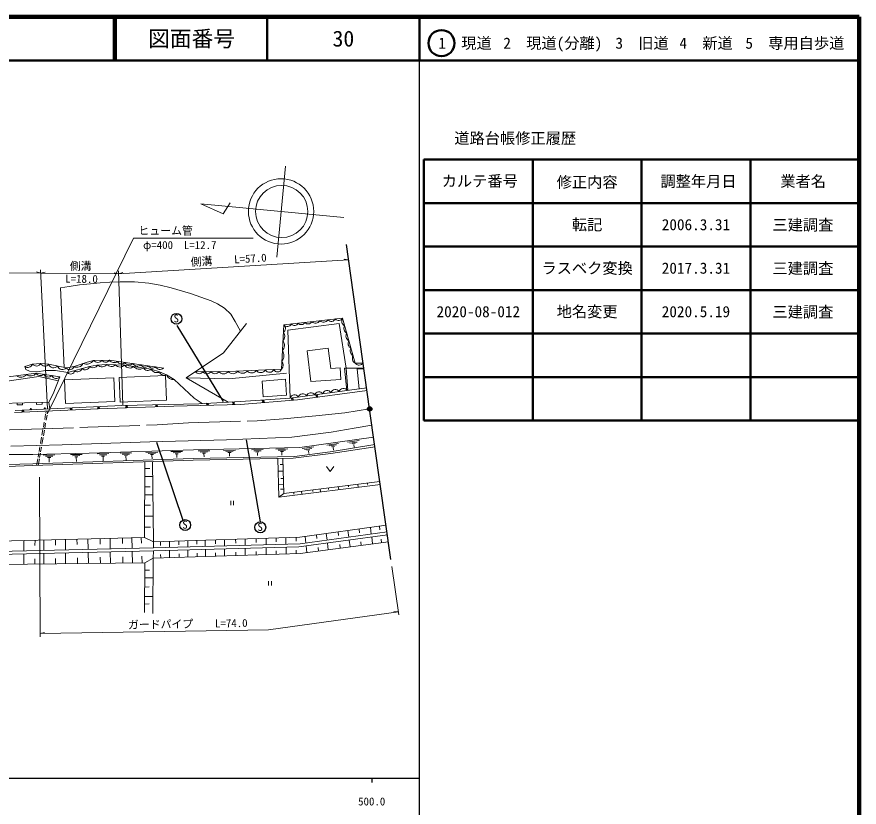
# Model space of a CAD drawing. Units: millimetres, scale not verified. Extents: x 40000 to 680000, y 20000 to 380000.
# Drawn here: x 486469 to 680000, y 198357 to 380000 of the extents above; entities that cross this region are included whole.
import ezdxf
from ezdxf.enums import TextEntityAlignment as Align

# ---------------------------------------------------------------- set-up
doc = ezdxf.new("R2010")
doc.units = ezdxf.units.MM
doc.header["$LTSCALE"] = 1000
doc.header["$PDMODE"] = 32
doc.header["$PDSIZE"] = 500
doc.linetypes.add('CHAIN', pattern=[18.5, 12, -1.5, 3.5, -1.5])
for name, color, linetype, lineweight in [('M-BGD', 7, 'Continuous', 13), ('M-BMK', 2, 'CHAIN', 13), ('M-BMK-SRVR', 3, 'Continuous', 25), ('M-STR-HTXT', 7, 'Continuous', 13), ('M-TTL', 2, 'Continuous', 140), ('M-TTL-BAND', 7, 'Continuous', 25), ('M-TTL-FRAM', 2, 'Continuous', 50), ('M-TTL-LINE', 7, 'Continuous', 50)]:
    doc.layers.add(name, color=color, linetype=linetype, lineweight=lineweight)
doc.layers.add('M-OTRS', color=6, linetype='Continuous')
doc.layers.add('M-TTL-TXT', color=7, linetype='Continuous')
doc.styles.add('ＭＳ ゴシック', font='')
doc.styles.get('ＭＳ ゴシック').set_extended_font_data('MS Gothic')

msp = doc.modelspace()

# ---------------------------------------------------------------- linework, layer by layer
at = {"layer": 'M-BGD'}
for p, q in [((546175, 324791), (548160, 345697)), ((561602, 333874), (528721, 336996)), ((528721, 336996), (533898, 334690)), ((533898, 334690), (535492, 337233)), ((496471, 317684), (498476, 318020)), ((497362, 299412), (496471, 317684)), ((498476, 318020), (500902, 318399)), ((500902, 318399), (503369, 318665)), ((503369, 318665), (505584, 318875)), ((505584, 318875), (507855, 319029)), ((507855, 319029), (510225, 319114)), ((510225, 319114), (513519, 319100)), ((513519, 319100), (516772, 318819)), ((516772, 318819), (519366, 318356)), ((519366, 318356), (521889, 317754)), ((521889, 317754), (526376, 316394)), ((526376, 316394), (531086, 314739)), ((531086, 314739), (532573, 314052)), ((532573, 314052), (534199, 313029)), ((534199, 313029), (535615, 311641)), ((535615, 311641), (536652, 309987)), ((536652, 309987), (537868, 307786)), ((547794, 309205), (561276, 310737)), ((561276, 310737), (564210, 300413)), ((539244, 309533), (533931, 302788)), ((547263, 299004), (547794, 309205)), ((548733, 307988), (560530, 309544)), ((549288, 292379), (548733, 307988)), ((560530, 309544), (562109, 299271)), ((533931, 302788), (525393, 297018)), ((558000, 303816), (553205, 303214)), ((553205, 303214), (554015, 296168)), ((558618, 299202), (558000, 303816)), ((488288, 299649), (490064, 300204)), ((490064, 300204), (491925, 300347)), ((491925, 300347), (493781, 300163)), ((493781, 300163), (497836, 299312)), ((499623, 299628), (502631, 300658)), ((502631, 300658), (504088, 301020)), ((504088, 301020), (507726, 301074)), ((507152, 300111), (504818, 299964)), ((511234, 299960), (507152, 300111)), ((507726, 301074), (520254, 299249)), ((564210, 300413), (566036, 300437)), ((473149, 295768), (490909, 298104)), ((488499, 298955), (488288, 299649)), ((489382, 298576), (488499, 298955)), ((491127, 298408), (489382, 298576)), ((490909, 298104), (496380, 297263)), ((493062, 298681), (491127, 298408)), ((495312, 298744), (493062, 298681)), ((498150, 298219), (495312, 298744)), ((497836, 299312), (499623, 299628)), ((503198, 299649), (498150, 298219)), ((504818, 299964), (503198, 299649)), ((511234, 299960), (517355, 299017)), ((519242, 298382), (517355, 299017)), ((520887, 297687), (519242, 298382)), ((527504, 298445), (535023, 298478)), ((535023, 298478), (547263, 299004)), ((535179, 296796), (548408, 298114)), ((560786, 299299), (558618, 299202)), ((560931, 296616), (560786, 299299)), ((561776, 299271), (562288, 294093)), ((561776, 299271), (566201, 299271)), ((562109, 299271), (562496, 294121)), ((564674, 299094), (566226, 299094)), ((564674, 299094), (565098, 294464)), ((491540, 297352), (477934, 295312)), ((496031, 296380), (491540, 297352)), ((494837, 293367), (496380, 297263)), ((497430, 296610), (508742, 297068)), ((497430, 296610), (497652, 291141)), ((508742, 297068), (508963, 291599)), ((509991, 297118), (520639, 297549)), ((509991, 297118), (510221, 291440)), ((520639, 297549), (520869, 291871)), ((522621, 296658), (520887, 297687)), ((527242, 292385), (522621, 296658)), ((525393, 297018), (534993, 291430)), ((525393, 297018), (535179, 296796)), ((548208, 296700), (542825, 296258)), ((542825, 296258), (543098, 292662)), ((548461, 293061), (548208, 296700)), ((554015, 296168), (560931, 296616)), ((549288, 292379), (566849, 294695)), ((493787, 291428), (494837, 293367)), ((529051, 291124), (527242, 292385)), ((537839, 291576), (549288, 292379)), ((543098, 292662), (548461, 293061)), ((550934, 291984), (566935, 294089)), ((482563, 291142), (493787, 291428)), ((486050, 289532), (510574, 290700)), ((486511, 291241), (486523, 290808)), ((486523, 290808), (487776, 290841)), ((487765, 291275), (487776, 290841)), ((490999, 291355), (491010, 290922)), ((491010, 290922), (492264, 290956)), ((492252, 291389), (492264, 290956)), ((493787, 291428), (494061, 289914)), ((497652, 291141), (508963, 291599)), ((522576, 290522), (505126, 289928)), ((510221, 291440), (520869, 291871)), ((510574, 290700), (528309, 291086)), ((537840, 290911), (522576, 290522)), ((528309, 291086), (537839, 291576)), ((537840, 290911), (550934, 291984)), ((485942, 289064), (505126, 289928)), ((492879, 287491), (493081, 288645)), ((493131, 288926), (493212, 289391)), ((493205, 287299), (493406, 288446)), ((493455, 288727), (493574, 289408)), ((492561, 285679), (492769, 286866)), ((492885, 285477), (493089, 286642)), ((492237, 283833), (492473, 285178)), ((492579, 283730), (492796, 284971)), ((549633, 283428), (558654, 284522)), ((558654, 284522), (563954, 285426)), ((563954, 285426), (568061, 286144)), ((491908, 281957), (492159, 283384)), ((492244, 281822), (492500, 283285)), ((517021, 282356), (534665, 282797)), ((534665, 282797), (549633, 283428)), ((551492, 281041), (568448, 283412)), ((562423, 282229), (565105, 282604)), ((485124, 281330), (496858, 281625)), ((491582, 280099), (491771, 281173)), ((491930, 280033), (492112, 281070)), ((496858, 281625), (517021, 282356)), ((527022, 280500), (551492, 281041)), ((545999, 280622), (548707, 280681)), ((552031, 280776), (554713, 281151)), ((552574, 280586), (554243, 280819)), ((557722, 281572), (560404, 281947)), ((558265, 281382), (559934, 281615)), ((568694, 281671), (558490, 280048)), ((568766, 281163), (558589, 279649)), ((558788, 281177), (559487, 281275)), ((559160, 281065), (559251, 280416)), ((562966, 282039), (564634, 282272)), ((563489, 281835), (564188, 281932)), ((563861, 281723), (563952, 281073)), ((454679, 279307), (490154, 279437)), ((503054, 279690), (490154, 279437)), ((491355, 278803), (491525, 279773)), ((491704, 278742), (491876, 279723)), ((492527, 279260), (495235, 279320)), ((493045, 279008), (494729, 279045)), ((493540, 278744), (494246, 278759)), ((498760, 279382), (501467, 279442)), ((499277, 279130), (500961, 279167)), ((499772, 278866), (500478, 278882)), ((500129, 278711), (500149, 277796)), ((503054, 279690), (527022, 280500)), ((504910, 279548), (507617, 279608)), ((505427, 279296), (507111, 279333)), ((505922, 279032), (506628, 279047)), ((506279, 278877), (506299, 277962)), ((510172, 279726), (512879, 279786)), ((510689, 279474), (512373, 279511)), ((511184, 279210), (511890, 279225)), ((511541, 279055), (511561, 278140)), ((516133, 279898), (518840, 279958)), ((516650, 279646), (518334, 279683)), ((517145, 279382), (517851, 279397)), ((517502, 279227), (517585, 278377)), ((521840, 280062), (524547, 280122)), ((522357, 279810), (524041, 279847)), ((522852, 279546), (523558, 279562)), ((523209, 279392), (523223, 278736)), ((550253, 278986), (526985, 278460)), ((528093, 280226), (530800, 280286)), ((528610, 279974), (530294, 280011)), ((529105, 279710), (529811, 279725)), ((529462, 279555), (529476, 278899)), ((533963, 280356), (536670, 280416)), ((534480, 280103), (536164, 280141)), ((534975, 279840), (535681, 279855)), ((535332, 279685), (535346, 279029)), ((540383, 280498), (543090, 280557)), ((540900, 280245), (542584, 280282)), ((541395, 279981), (542101, 279997)), ((541752, 279827), (541766, 279171)), ((546517, 280369), (548201, 280406)), ((547012, 280105), (547718, 280121)), ((547369, 279951), (547383, 279295)), ((558589, 279649), (549940, 278569)), ((558490, 280048), (550253, 278986)), ((553097, 280381), (553796, 280479)), ((553469, 280269), (553560, 279620)), ((484148, 277096), (490151, 277251)), ((484151, 276673), (490171, 276862)), ((526985, 278460), (490151, 277251)), ((526972, 278104), (490171, 276862)), ((491020, 276890), (491293, 278451)), ((491381, 276903), (491641, 278385)), ((493896, 278589), (493917, 277674)), ((515822, 260311), (515840, 277728)), ((517901, 259314), (517650, 277790)), ((549940, 278569), (526972, 278104)), ((546440, 278498), (546666, 269605)), ((547004, 277101), (547624, 277115)), ((547588, 278521), (547793, 270446)), ((515838, 276171), (516994, 276171)), ((547663, 275572), (546515, 275545)), ((557643, 276651), (558484, 275511)), ((559325, 276651), (558484, 275511)), ((515836, 274334), (517697, 274349)), ((547705, 273932), (547144, 273932)), ((547793, 270446), (569889, 273236)), ((515834, 271979), (517121, 271986)), ((547741, 272517), (546593, 272475)), ((546666, 269605), (569987, 272550)), ((547768, 271437), (547060, 271409)), ((551867, 270960), (551970, 270275)), ((554450, 271287), (554496, 270917)), ((556132, 271499), (556251, 270815)), ((558045, 271741), (558107, 271372)), ((560321, 272028), (560415, 271341)), ((562646, 272322), (562681, 271959)), ((564799, 272594), (564885, 271906)), ((567002, 272872), (567048, 272503)), ((515832, 270170), (517753, 270171)), ((547793, 270446), (546666, 269605)), ((550076, 270734), (550131, 270331)), ((515830, 267752), (517147, 267773)), ((535603, 268776), (535603, 267792)), ((536276, 268776), (536276, 267792)), ((515827, 265207), (517821, 265208)), ((515824, 262715), (517189, 262736)), ((551479, 260409), (571319, 263145)), ((551547, 258881), (571533, 261637)), ((560269, 261621), (560382, 260776)), ((562531, 261933), (562732, 260423)), ((565102, 262288), (565215, 261443)), ((567705, 262647), (567907, 261137)), ((569783, 262933), (569896, 262088)), ((515822, 260311), (478927, 259446)), ((488068, 259661), (488080, 257260)), ((490647, 259721), (490634, 258459)), ((492639, 259768), (492645, 257370)), ((495316, 259830), (495320, 258572)), ((497615, 259884), (497624, 257491)), ((500280, 259947), (500312, 258693)), ((502810, 260006), (502869, 257618)), ((505600, 260072), (505612, 258822)), ((507904, 260126), (507936, 257741)), ((510714, 260192), (510745, 258946)), ((512942, 257863), (512856, 260242)), ((515081, 259052), (515035, 260293)), ((517901, 259314), (515822, 260311)), ((551479, 260409), (517901, 259314)), ((519441, 259364), (519458, 258503)), ((521513, 259432), (521527, 258080)), ((523703, 259503), (523720, 258642)), ((525741, 259570), (525755, 258193)), ((527812, 259637), (527829, 258776)), ((529760, 259701), (529775, 258300)), ((532075, 259776), (532092, 258915)), ((534150, 259844), (534165, 258417)), ((536738, 259928), (536747, 259067)), ((538924, 260000), (538940, 258544)), ((541450, 260082), (541459, 259221)), ((543747, 260157), (543763, 258673)), ((546033, 260231), (546042, 259370)), ((548293, 260305), (548309, 258795)), ((550619, 260381), (550628, 259520)), ((551285, 258163), (571627, 260968)), ((551564, 256660), (571857, 259347)), ((552737, 260582), (552880, 259065)), ((555293, 260935), (555406, 260090)), ((557535, 261244), (557737, 259735)), ((562822, 259754), (563032, 258179)), ((565493, 259362), (565606, 258519)), ((567996, 260468), (568211, 258864)), ((570177, 259983), (570290, 259140)), ((517872, 257982), (478908, 257037)), ((551285, 258163), (517857, 257271)), ((517901, 259314), (517872, 257982)), ((551547, 258881), (517872, 257982)), ((525762, 257482), (525780, 255830)), ((529782, 257589), (529799, 255959)), ((534172, 257706), (534189, 256100)), ((538947, 257834), (538964, 256254)), ((543770, 257963), (543786, 256409)), ((548316, 258084), (548332, 256556)), ((550650, 257429), (550658, 256631)), ((552943, 258392), (553087, 256861)), ((555677, 258062), (555790, 257219)), ((557826, 259065), (558033, 257517)), ((560657, 258722), (560769, 257879)), ((517857, 257271), (478934, 256348)), ((488084, 256565), (488096, 254195)), ((492646, 256673), (492652, 254246)), ((495329, 255541), (495333, 254275)), ((497626, 256791), (497636, 254301)), ((500389, 255661), (500423, 254332)), ((502887, 256916), (502950, 254359)), ((505643, 255786), (505657, 254389)), ((507945, 257036), (507980, 254415)), ((510821, 255908), (510858, 254447)), ((513066, 254471), (512968, 257155)), ((515246, 254496), (515191, 256012)), ((517821, 255574), (515888, 254503)), ((517744, 242829), (517821, 255574)), ((517857, 257271), (517821, 255574)), ((551564, 256660), (517821, 255574)), ((519498, 256426), (519514, 255628)), ((521535, 257369), (521552, 255694)), ((523761, 256563), (523776, 255765)), ((527869, 256696), (527885, 255897)), ((532132, 256833), (532148, 256035)), ((536769, 256982), (536777, 256184)), ((541480, 257134), (541489, 256335)), ((546064, 257281), (546072, 256483)), ((453960, 253817), (515888, 254503)), ((490604, 255429), (490592, 254223)), ((515819, 243132), (515888, 254503)), ((515877, 252798), (516929, 252809)), ((515867, 251032), (517793, 251032)), ((544288, 250291), (544288, 249306)), ((544961, 250291), (544961, 249306)), ((515854, 248950), (516906, 248985)), ((515841, 246742), (517767, 246773)), ((516883, 245063), (515830, 245028))]:
    msp.add_line(p, q, dxfattribs=at)
at = {"layer": 'M-BGD', "lineweight": 25}
for p, q in [((523239, 309075), (533891, 291584)), ((539146, 282806), (542385, 263923)), ((518562, 282236), (524590, 264302))]:
    msp.add_line(p, q, dxfattribs=at)
at = {"layer": 'M-BGD'}
for centre, radius in [((547171, 335286), 7500), ((547328, 335263), 6000), ((489683, 289863), 157), ((492902, 290016), 157)]:
    msp.add_circle(centre, radius, dxfattribs=at)
at = {"layer": 'M-BGD', "lineweight": 25}
for centre in [(523146, 310597), (525152, 263185), (542407, 262673)]:
    msp.add_circle(centre, 1250, dxfattribs=at)
at = {"layer": 'M-BGD'}
for centre, radius, start, end in [((551822, 310221), 964, 221.61272, 331.36041), ((553403, 310364), 953, 219.42843, 333.5447), ((555082, 310787), 1184, 225.74785, 327.22528), ((556919, 311097), 1269, 228.50008, 324.47304), ((558747, 311021), 1034, 219.73475, 333.23837), ((560408, 311219), 992, 222.00682, 330.96631), ((562362, 310117), 1251, 150.26383, 241.47277), ((547138, 308392), 1044, 302.9352, 51.10283), ((548616, 309856), 1049, 218.41025, 334.56288), ((550280, 309953), 901, 217.36196, 335.61117), ((562851, 308397), 1251, 150.26383, 241.47277), ((546637, 306587), 1416, 313.03843, 40.9996), ((563340, 306677), 1251, 150.26383, 241.47277), ((546168, 304488), 1787, 317.48029, 36.55774), ((563829, 304957), 1251, 150.26383, 241.47277), ((564317, 303237), 1251, 150.26383, 241.47277), ((546008, 302181), 1841, 317.40037, 36.63766), ((564812, 301516), 1257, 150.33576, 241.40083), ((488974, 300574), 1152, 233.48149, 341.24399), ((490954, 300811), 1077, 214.32564, 334.48482), ((492904, 300770), 1066, 203.35137, 325.32324), ((494905, 300486), 1170, 195.9902, 320.29892), ((500325, 300913), 1464, 241.34617, 336.48264), ((502443, 302196), 2022, 247.45831, 324.43963), ((503989, 300554), 1202, 228.86775, 331.38421), ((505057, 301880), 1295, 221.60133, 320.09686), ((506042, 300937), 1383, 223.86399, 323.35295), ((506879, 301680), 1042, 217.27599, 324.42221), ((508185, 301047), 1394, 222.18294, 313.55963), ((508799, 301826), 1310, 215.04477, 308.38007), ((510221, 300845), 1345, 216.9143, 318.82827), ((510546, 301274), 1048, 206.95063, 316.47421), ((512325, 301200), 1207, 212.45058, 310.97426), ((514204, 301043), 1324, 214.76553, 308.65931), ((516005, 300643), 1162, 212.99775, 310.42709), ((546175, 300029), 1494, 316.69553, 37.3425), ((565115, 301056), 1110, 215.41092, 326.07334), ((489668, 298953), 1503, 229.36139, 325.62564), ((491884, 298680), 1132, 210.5729, 311.9458), ((496951, 300146), 1216, 199.59722, 316.69191), ((498653, 299906), 1010, 216.03059, 343.98537), ((498852, 298825), 928, 220.82314, 348.42782), ((500425, 299535), 1116, 233.41346, 339.31282), ((502180, 299920), 1054, 227.63217, 345.0941), ((512388, 300593), 1316, 208.76977, 313.7206), ((514623, 300759), 1734, 220.11493, 302.37544), ((516571, 299920), 1196, 211.52495, 310.96542), ((517637, 300316), 1041, 212.42201, 311.00283), ((518598, 299588), 1368, 204.6792, 298.1142), ((519329, 300092), 1154, 209.10953, 314.31531), ((520405, 298839), 1249, 201.4892, 292.73992), ((528341, 298940), 972, 210.63279, 329.87972), ((530133, 299148), 1178, 216.22261, 324.2899), ((531991, 299032), 1067, 212.39865, 328.11386), ((533957, 299248), 1316, 216.33259, 324.17992), ((536104, 299395), 1417, 220.28354, 324.63575), ((538301, 299399), 1328, 218.38043, 326.53886), ((540406, 299388), 1231, 215.8962, 329.02309), ((542493, 299532), 1292, 216.99824, 327.92105), ((544535, 299434), 1115, 211.84711, 333.07219), ((546380, 299330), 941, 205.21091, 339.70839), ((487448, 298661), 1503, 229.36139, 325.62564), ((493675, 298381), 1169, 207.69653, 314.82218), ((495532, 298008), 1129, 203.7853, 318.73341), ((522327, 298138), 1509, 197.38767, 281.22413), ((559632, 293321), 1032, 31.44859, 163.57461), ((561502, 293567), 1032, 31.44859, 163.57461), ((550278, 292087), 1032, 31.44859, 163.57461), ((552149, 292334), 1032, 31.44859, 163.57461), ((554019, 292581), 1032, 31.44859, 163.57461), ((555890, 292827), 1032, 31.44859, 163.57461), ((557761, 293074), 1032, 31.44859, 163.57461)]:
    msp.add_arc(centre, radius, start, end, dxfattribs=at)
at = {"layer": 'M-BGD', "lineweight": 25}
for centre, start, end in [((549730, 292494), 200.19199, 354.83122), ((555332, 293233), 200.24335, 354.88258), ((555447, 292520), 20.23044, 174.86967), ((505221, 290501), 195.40656, 350.0458), ((511669, 290780), 193.92575, 348.56498), ((511703, 290095), 14.62871, 169.26795), ((518545, 290930), 193.92575, 348.56498), ((518601, 290330), 14.62871, 169.26795), ((530251, 291242), 195.62791, 350.26715), ((530295, 290662), 14.14227, 168.7815), ((536211, 291549), 195.62791, 350.26715), ((536281, 290815), 14.14227, 168.7815), ((543018, 291996), 196.69179, 351.33102), ((543118, 291287), 17.36279, 172.00202), ((549820, 291836), 17.36279, 172.00202), ((487837, 289674), 195.40656, 350.0458), ((487888, 289095), 15.25897, 169.8982), ((498908, 290201), 195.40656, 350.0458), ((498943, 289593), 15.25897, 169.8982), ((505278, 289876), 14.72458, 169.36381)]:
    msp.add_arc(centre, 256, start, end, dxfattribs=at)
at = {"layer": 'M-BMK'}
for p, q in [((555202, 288278), (561845, 289025)), ((561845, 289025), (567533, 289871)), ((518736, 286259), (525897, 286700)), ((525897, 286700), (541701, 287174)), ((541701, 287174), (547704, 287608)), ((547704, 287608), (555202, 288278)), ((476845, 284808), (487475, 285155)), ((487475, 285155), (502743, 285659)), ((502743, 285659), (518736, 286259))]:
    msp.add_line(p, q, dxfattribs=at)
at = {"layer": 'M-BMK-SRVR'}
for p, q in [((567533, 289871), (562181, 327646)), ((572431, 255295), (567533, 289871))]:
    msp.add_line(p, q, dxfattribs=at)
msp.add_circle((567533, 289871), 500, dxfattribs=at)
msp.add_point((567533, 289871), dxfattribs=at)
at = {"layer": 'M-OTRS'}
msp.add_point((567533, 289871), dxfattribs=at)
at = {"layer": 'M-STR-HTXT'}
for p, q in [((493496, 288810), (513287, 329127)), ((513287, 329127), (540787, 329127)), ((509863, 320919), (562677, 324144)), ((562677, 324144), (561664, 324332)), ((342894, 322473), (491963, 321111)), ((491963, 321111), (490966, 321370)), ((493479, 289886), (491928, 321847)), ((491963, 321111), (492966, 321350)), ((510802, 290711), (509840, 321656)), ((491963, 321111), (509863, 320919)), ((509863, 320919), (508866, 321180)), ((509863, 320919), (510846, 321230)), ((491649, 274199), (491792, 237513)), ((572658, 253690), (574240, 242524)), ((544270, 239076), (574137, 243253)), ((574137, 243253), (573112, 243362)), ((491789, 238250), (544270, 239076)), ((491789, 238250), (492785, 238515))]:
    msp.add_line(p, q, dxfattribs=at)
at = {"layer": 'M-TTL'}
for p, q in [((680000, 380000), (40000, 380000)), ((680000, 20000), (680000, 380000))]:
    msp.add_line(p, q, dxfattribs=at)
at = {"layer": 'M-TTL-BAND'}
for p, q in [((579000, 20000), (579000, 370000)), ((40000, 205000), (579000, 205000)), ((568000, 205000), (568000, 204000))]:
    msp.add_line(p, q, dxfattribs=at)
at = {"layer": 'M-TTL-FRAM'}
for p, q in [((580000, 347197), (580000, 287197)), ((580000, 347197), (680000, 347197)), ((580000, 287197), (680000, 287197))]:
    msp.add_line(p, q, dxfattribs=at)
at = {"layer": 'M-TTL-LINE'}
for p, q in [((508747, 380000), (508747, 370000)), ((509247, 380000), (509247, 370000)), ((543997, 380000), (543997, 370000)), ((579000, 380000), (579000, 370000)), ((40000, 370000), (680000, 370000)), ((605000, 347197), (605000, 287197)), ((630000, 347197), (630000, 287197)), ((655000, 347197), (655000, 287197)), ((580000, 337197), (680000, 337197)), ((580000, 327197), (680000, 327197)), ((580000, 317197), (680000, 317197)), ((580000, 307197), (680000, 307197)), ((580000, 297197), (680000, 297197))]:
    msp.add_line(p, q, dxfattribs=at)
msp.add_circle((584031, 373958), 3000, dxfattribs=at)

# ---------------------------------------------------------------- texts
at = {"layer": 'M-BGD', "style": 'ＭＳ ゴシック'}
for p in [(522467, 309224), (524473, 261812), (541728, 261299)]:
    msp.add_text('S', height=1833, dxfattribs=at).set_placement(p, align=Align.BOTTOM_LEFT)
at = {"layer": 'M-STR-HTXT', "style": 'ＭＳ ゴシック'}
for s, p in [('ヒューム管', (514401, 329389)), ('φ=400  L=12.7', (515468, 326083))]:
    msp.add_text(s, height=1833, dxfattribs=at).set_placement(p, align=Align.BOTTOM_LEFT)
for s, rotation, p in [('側溝\u3000\u3000L=57.0', 3.494, (526493, 322159)), ('側溝', 359.386, (498612, 321264)), ('L=18.0', 359.386, (497577, 318360)), ('ガードパイプ\u3000\u3000L=74.0', 0.902, (512023, 238792))]:
    msp.add_text(s, height=1833, rotation=rotation, dxfattribs=at).set_placement(p, align=Align.BOTTOM_LEFT)
at = {"layer": 'M-TTL-BAND', "style": 'ＭＳ ゴシック'}
msp.add_text('500.0', height=1833, dxfattribs=at).set_placement((568000, 198195), align=Align.BOTTOM_CENTER)
at = {"layer": 'M-TTL-TXT', "style": 'ＭＳ ゴシック'}
for s, height, p in [('図面番号', 3666, (526622, 375000)), ('30', 3666, (561497, 375000)), ('1\u3000現道', 2566, (589448, 373958)), ('2\u3000現道(分離)', 2566, (609619, 373958)), ('3\u3000旧道', 2566, (630121, 373958)), ('4\u3000新道', 2566, (644824, 373958)), ('5\u3000専用自歩道', 2566, (665228, 373958)), ('道路台帳修正履歴', 2566, (600968, 352113)), ('カルテ番号', 2566, (592839, 342277)), ('修正内容', 2566, (617509, 342023)), ('調整年月日', 2566, (643089, 342197)), ('業者名', 2566, (667134, 342197)), ('転記', 2566, (617500, 332245)), ('2006.3.31', 2566, (642500, 332245)), ('三建調査', 2566, (667077, 332189)), ('ラスベク変換', 2566, (617500, 322245)), ('2017.3.31', 2566, (642500, 322245)), ('三建調査', 2566, (667077, 322189)), ('地名変更', 2566, (617500, 312245)), ('三建調査', 2566, (667077, 312189)), ('2020-08-012', 2566, (592500, 312245)), ('2020.5.19', 2566, (642500, 312245))]:
    msp.add_text(s, height=height, dxfattribs=at).set_placement(p, align=Align.MIDDLE_CENTER)

doc.saveas('drawing.dxf')
